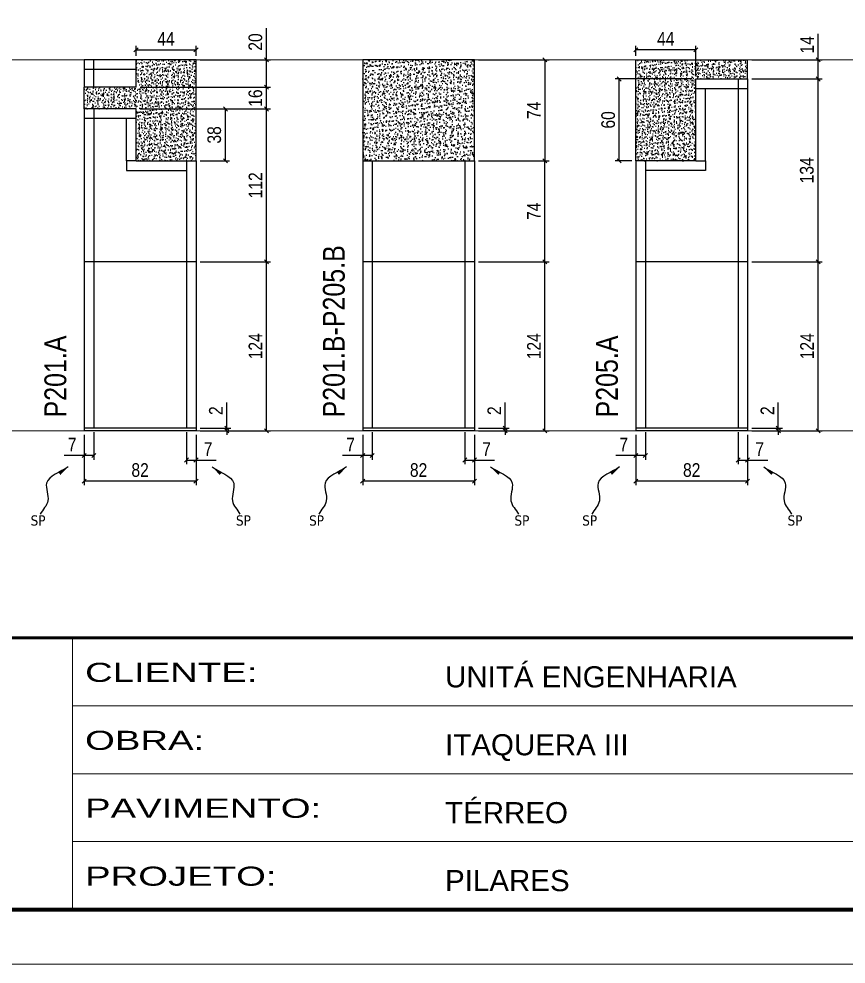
# Model space of a CAD drawing. Extents: x 2282 to 12463, y 760 to 16806.
# Drawn here: x 8040 to 8646, y 13394 to 14087 of the extents above; entities that cross this region are included whole.
import ezdxf

# ---------------------------------------------------------------- set-up
doc = ezdxf.new("R2010")
doc.units = 0
for name, pattern in [('CONTINUO', [0]), ('DASHED', [0.75, 0.5, -0.25]), ('HIDDEN', [0.375, 0.25, -0.125])]:
    doc.linetypes.add(name, pattern=pattern)
for name, color, linetype, lineweight in [('CARIMBO', 255, 'Continuous', 9), ('Folhas', 255, 'Continuous', 9), ('SARRAFO DE PRESSAO', 251, 'DASHED', 9)]:
    doc.layers.add(name, color=color, linetype=linetype, lineweight=lineweight)
for name, color, linetype in [('COTA', 241, 'Continuous'), ('NOMENCLATURA', 7, 'Continuous'), ('Painéis', 200, 'Continuous'), ('SARR_2.2x7', 40, 'Continuous'), ('texto', 7, 'Continuous')]:
    doc.layers.add(name, color=color, linetype=linetype)
doc.styles.add('ARIAL', font='arial.ttf')
doc.styles.add('ARIAL_NARROW', font='ARIALN.TTF', dxfattribs={"height": 0.2})
doc.styles.add('COTA TECNICA', font='techl___.ttf', dxfattribs={"height": 10})
doc.styles.add('COTA TECNICA-50', font='techl___.ttf', dxfattribs={"height": 10})
doc.styles.get("Standard").update_dxf_attribs({"font": 'arial.ttf'})
doc.styles.add('Tecnologia', font='')
doc.styles.get('Tecnologia').set_extended_font_data('Forgotten Futurist')
doc.dimstyles.new('COTA PAINEL-50', dxfattribs={"dimtxt": 10, "dimasz": 3, "dimexe": 3, "dimexo": 3, "dimgap": 3, "dimtad": 1, "dimdec": 1, "dimzin": 12, "dimdsep": 46, "dimtxsty": 'COTA TECNICA-50', "dimblk1": 'OBLIQUE', "dimblk2": 'OBLIQUE', "dimsah": 1, "dimcen": 0.9, "dimclrd": 4, "dimclre": 4, "dimclrt": 240, "dimadec": 1, "dimazin": 3, "dimtfac": 1, "dimtdec": 1, "dimtmove": 0, "dimatfit": 3, "dimfxl": 1, "dimtolj": 1, "dimtzin": 12, "dimarcsym": 0})
doc.dimstyles.new('PAINEL', dxfattribs={"dimtxt": 10, "dimasz": 3, "dimexe": 3, "dimexo": 3, "dimgap": 3, "dimtad": 1, "dimdec": 1, "dimzin": 12, "dimdsep": 46, "dimtxsty": 'COTA TECNICA', "dimblk1": 'OBLIQUE', "dimblk2": 'OBLIQUE', "dimsah": 1, "dimcen": 0.9, "dimclrd": 4, "dimclre": 4, "dimclrt": 240, "dimadec": 1, "dimazin": 3, "dimtfac": 1, "dimtdec": 1, "dimtmove": 0, "dimatfit": 3, "dimfxl": 1, "dimtolj": 1, "dimtzin": 12, "dimarcsym": 0})
doc.dimstyles.get("Standard").update_dxf_attribs({"dimtxt": 0.18, "dimasz": 0.18, "dimexe": 0.18, "dimexo": 0.0625, "dimgap": 0.09, "dimtad": 0, "dimtih": 1, "dimtoh": 1, "dimdec": 4, "dimzin": 0, "dimdsep": 46, "dimtxsty": 'Standard', "dimcen": 0.09, "dimadec": 0, "dimazin": 0, "dimtfac": 1, "dimtdec": 4, "dimtofl": 0, "dimtmove": 0, "dimatfit": 3, "dimfxl": 1, "dimtolj": 1, "dimtzin": 0, "dimarcsym": 0})

# ---------------------------------------------------------------- blocks, each defined once
blk = doc.blocks.new('9999999999')
at = {"color": 30, "linetype": 'CONTINUO'}
for p, q in [((98564.56, 34230.21), (98564.56, 34429.45)), ((98564.56, 34379.64), (99583.98, 34379.64)), ((98564.56, 34329.83), (99487.98, 34329.83)), ((98564.56, 34280.02), (99487.98, 34280.02))]:
    blk.add_line(p, q, dxfattribs=at)
at = {"color": 30, "linetype": 'CONTINUO', "const_width": 2}
blk.add_lwpolyline([(99583.98, 34230.21), (99583.98, 34414.45, 0.414214), (99568.98, 34429.45), (98228.98, 34429.45, 0.414214), (98213.98, 34414.45), (98213.98, 34245.21, 0.414214), (98228.98, 34230.21), (99583.98, 34230.21)], format="xyb", dxfattribs=at)
at = {"layer": 'Folhas'}
blk.add_lwpolyline([(98138.98, 34190.21), (99623.98, 34190.21), (99623.98, 35240.21), (98138.98, 35240.21)], close=True, dxfattribs=at)
at = {"layer": 'Folhas', "color": 30, "const_width": 3}
blk.add_lwpolyline([(98213.98, 34230.21), (99583.98, 34230.21), (99583.98, 35200.21), (98213.98, 35200.21)], close=True, dxfattribs=at)
at = {"color": 7, "linetype": 'Continuous', "ltscale": 5, "style": 'ARIAL'}
for s, height, p in [('UNITÁ ENGENHARIA', 15.4829, (98837.68, 34393.13)), ('ITAQUERA III', 15.4829, (98837.68, 34343.32)), ('TÉRREO', 15.483, (98837.68, 34293.51)), ('PILARES', 15.483, (98837.68, 34243.7))]:
    blk.add_text(s, height=height, dxfattribs=at).set_placement(p)
at = {"layer": 'Folhas', "color": 7, "style": 'Tecnologia', "width": 1.5}
for s, p in [('CLIENTE:', (98573.65, 34397.17)), ('OBRA:', (98573.65, 34347.31)), ('PAVIMENTO:', (98573.65, 34297.5)), ('PROJETO:', (98573.65, 34247.69))]:
    blk.add_text(s, height=14, dxfattribs=at).set_placement(p)
blk = doc.blocks.new('_Oblique')
at = {"color": 0, "linetype": 'ByBlock', "lineweight": -2}
blk.add_line((-0.5, -0.5), (0.5, 0.5), dxfattribs=at)
blk = doc.blocks.new('*D281')
at = {"layer": 'COTA', "color": 4, "lineweight": -2, "transparency": 16777216}
for p, q in [((8191.97, 13787.07), (8191.97, 13805.87)), ((8172.44, 13787.07), (8194.97, 13787.07)), ((8191.97, 13785.07), (8191.97, 13787.07)), ((8172.44, 13785.07), (8194.97, 13785.07)), ((8191.97, 13785.07), (8191.97, 13782.07))]:
    blk.add_line(p, q, dxfattribs=at)
at = {"layer": 'Defpoints', "color": 0, "transparency": 16777216}
for p in [(8169.44, 13787.07), (8169.44, 13785.07), (8191.97, 13785.07)]:
    blk.add_point(p, dxfattribs=at)
at = {"layer": 'COTA', "color": 4, "lineweight": -2, "transparency": 16777216, "xscale": 3, "yscale": 3, "zscale": 3}
for p, rotation in [((8191.97, 13787.07), 270), ((8191.97, 13785.07), 90)]:
    blk.add_blockref('_Oblique', p, dxfattribs=dict(at, rotation=rotation))
at = {"layer": 'COTA', "color": 240, "transparency": 16777216, "insert": (8183.97, 13799.82), "char_height": 10, "attachment_point": 5, "rotation": 90, "style": 'COTA TECNICA-50'}
blk.add_mtext('\\A1;2', dxfattribs=at)
blk = doc.blocks.new('*D282')
at = {"layer": 'COTA', "color": 4, "lineweight": -2, "transparency": 16777216}
for p, q in [((8087.44, 13782.07), (8087.44, 13763.9)), ((8094.44, 13784.07), (8094.44, 13763.9)), ((8087.44, 13766.9), (8072.71, 13766.9)), ((8094.44, 13766.9), (8087.44, 13766.9))]:
    blk.add_line(p, q, dxfattribs=at)
at = {"layer": 'Defpoints', "color": 0, "transparency": 16777216}
for p in [(8094.44, 13787.07), (8087.44, 13785.07), (8087.44, 13766.9)]:
    blk.add_point(p, dxfattribs=at)
at = {"layer": 'COTA', "color": 4, "lineweight": -2, "transparency": 16777216, "xscale": 3, "yscale": 3, "zscale": 3, "rotation": 180}
blk.add_blockref('_Oblique', (8087.44, 13766.9), dxfattribs=at)
at = {"layer": 'COTA', "color": 4, "lineweight": -2, "transparency": 16777216, "xscale": 3, "yscale": 3, "zscale": 3}
blk.add_blockref('_Oblique', (8094.44, 13766.9), dxfattribs=at)
at = {"layer": 'COTA', "color": 240, "transparency": 16777216, "insert": (8078.58, 13774.97), "char_height": 10, "attachment_point": 5, "style": 'COTA TECNICA-50'}
blk.add_mtext('\\A1;7', dxfattribs=at)
blk = doc.blocks.new('*D283')
at = {"layer": 'COTA', "color": 4, "lineweight": -2, "transparency": 16777216}
for p, q in [((8162.44, 13784.07), (8162.44, 13760.63)), ((8169.44, 13782.07), (8169.44, 13760.63)), ((8162.44, 13763.63), (8169.44, 13763.63)), ((8169.44, 13763.63), (8184.18, 13763.63))]:
    blk.add_line(p, q, dxfattribs=at)
at = {"layer": 'Defpoints', "color": 0, "transparency": 16777216}
for p in [(8162.44, 13787.07), (8169.44, 13785.07), (8169.44, 13763.63)]:
    blk.add_point(p, dxfattribs=at)
at = {"layer": 'COTA', "color": 4, "lineweight": -2, "transparency": 16777216, "xscale": 3, "yscale": 3, "zscale": 3, "rotation": 180}
blk.add_blockref('_Oblique', (8162.44, 13763.63), dxfattribs=at)
at = {"layer": 'COTA', "color": 4, "lineweight": -2, "transparency": 16777216, "xscale": 3, "yscale": 3, "zscale": 3}
blk.add_blockref('_Oblique', (8169.44, 13763.63), dxfattribs=at)
at = {"layer": 'COTA', "color": 240, "transparency": 16777216, "insert": (8178.31, 13771.7), "char_height": 10, "attachment_point": 5, "style": 'COTA TECNICA-50'}
blk.add_mtext('\\A1;7', dxfattribs=at)
blk = doc.blocks.new('*D284')
at = {"layer": 'COTA', "color": 4, "linetype": 'ByBlock', "lineweight": -2, "transparency": 16777216}
for p, q in [((8172.44, 13909.07), (8224.11, 13909.07)), ((8221.11, 13785.07), (8221.11, 13909.07)), ((8172.44, 13785.07), (8224.11, 13785.07))]:
    blk.add_line(p, q, dxfattribs=at)
at = {"layer": 'Defpoints', "color": 0, "linetype": 'ByBlock', "transparency": 16777216}
for p in [(8169.44, 13909.07), (8221.11, 13909.07), (8169.44, 13785.07)]:
    blk.add_point(p, dxfattribs=at)
at = {"layer": 'COTA', "color": 4, "linetype": 'ByBlock', "lineweight": -2, "transparency": 16777216, "xscale": 3, "yscale": 3, "zscale": 3}
for p, rotation in [((8221.11, 13909.07), 90), ((8221.11, 13785.07), 270)]:
    blk.add_blockref('_Oblique', p, dxfattribs=dict(at, rotation=rotation))
at = {"layer": 'COTA', "color": 240, "linetype": 'ByBlock', "transparency": 16777216, "insert": (8213.03, 13847.07), "char_height": 10, "attachment_point": 5, "rotation": 90, "style": 'COTA TECNICA'}
blk.add_mtext('\\A1;124', dxfattribs=at)
blk = doc.blocks.new('*D292')
at = {"layer": 'COTA', "color": 4, "linetype": 'ByBlock', "lineweight": -2, "transparency": 16777216}
for p, q in [((8087.44, 13782.07), (8087.44, 13745.15)), ((8169.44, 13782.07), (8169.44, 13745.15)), ((8169.44, 13748.15), (8087.44, 13748.15))]:
    blk.add_line(p, q, dxfattribs=at)
at = {"layer": 'Defpoints', "color": 0, "linetype": 'ByBlock', "transparency": 16777216}
for p in [(8087.44, 13785.07), (8169.44, 13785.07), (8087.44, 13748.15)]:
    blk.add_point(p, dxfattribs=at)
at = {"layer": 'COTA', "color": 4, "linetype": 'ByBlock', "lineweight": -2, "transparency": 16777216, "xscale": 3, "yscale": 3, "zscale": 3, "rotation": 180}
blk.add_blockref('_Oblique', (8087.44, 13748.15), dxfattribs=at)
at = {"layer": 'COTA', "color": 4, "linetype": 'ByBlock', "lineweight": -2, "transparency": 16777216, "xscale": 3, "yscale": 3, "zscale": 3}
blk.add_blockref('_Oblique', (8169.44, 13748.15), dxfattribs=at)
at = {"layer": 'COTA', "color": 240, "linetype": 'ByBlock', "transparency": 16777216, "insert": (8128.44, 13756.24), "char_height": 10, "attachment_point": 5, "style": 'COTA TECNICA'}
blk.add_mtext('\\A1;82', dxfattribs=at)
blk = doc.blocks.new('*D293')
at = {"layer": 'COTA', "color": 4, "linetype": 'ByBlock', "lineweight": -2, "transparency": 16777216}
for p, q in [((8128.44, 14021.07), (8224.11, 14021.07)), ((8221.11, 13909.07), (8221.11, 14021.07)), ((8172.44, 13909.07), (8224.11, 13909.07))]:
    blk.add_line(p, q, dxfattribs=at)
at = {"layer": 'Defpoints', "color": 0, "linetype": 'ByBlock', "transparency": 16777216}
for p in [(8125.44, 14021.07), (8221.11, 14021.07), (8169.44, 13909.07)]:
    blk.add_point(p, dxfattribs=at)
at = {"layer": 'COTA', "color": 4, "linetype": 'ByBlock', "lineweight": -2, "transparency": 16777216, "xscale": 3, "yscale": 3, "zscale": 3}
for p, rotation in [((8221.11, 14021.07), 90), ((8221.11, 13909.07), 270)]:
    blk.add_blockref('_Oblique', p, dxfattribs=dict(at, rotation=rotation))
at = {"layer": 'COTA', "color": 240, "linetype": 'ByBlock', "transparency": 16777216, "insert": (8213.05, 13965.07), "char_height": 10, "attachment_point": 5, "rotation": 90, "style": 'COTA TECNICA'}
blk.add_mtext('\\A1;112', dxfattribs=at)
blk = doc.blocks.new('*D295')
at = {"layer": 'COTA', "color": 4, "lineweight": -2, "transparency": 16777216}
for p, q in [((8396.19, 13787.07), (8396.19, 13805.87)), ((8376.66, 13787.07), (8399.19, 13787.07)), ((8396.19, 13785.07), (8396.19, 13787.07)), ((8376.66, 13785.07), (8399.19, 13785.07)), ((8396.19, 13785.07), (8396.19, 13782.07))]:
    blk.add_line(p, q, dxfattribs=at)
at = {"layer": 'Defpoints', "color": 0, "transparency": 16777216}
for p in [(8373.66, 13787.07), (8373.66, 13785.07), (8396.19, 13785.07)]:
    blk.add_point(p, dxfattribs=at)
at = {"layer": 'COTA', "color": 4, "lineweight": -2, "transparency": 16777216, "xscale": 3, "yscale": 3, "zscale": 3}
for p, rotation in [((8396.19, 13787.07), 270), ((8396.19, 13785.07), 90)]:
    blk.add_blockref('_Oblique', p, dxfattribs=dict(at, rotation=rotation))
at = {"layer": 'COTA', "color": 240, "transparency": 16777216, "insert": (8388.19, 13799.82), "char_height": 10, "attachment_point": 5, "rotation": 90, "style": 'COTA TECNICA-50'}
blk.add_mtext('\\A1;2', dxfattribs=at)
blk = doc.blocks.new('*D296')
at = {"layer": 'COTA', "color": 4, "lineweight": -2, "transparency": 16777216}
for p, q in [((8291.66, 13782.07), (8291.66, 13763.9)), ((8298.66, 13784.07), (8298.66, 13763.9)), ((8291.66, 13766.9), (8276.93, 13766.9)), ((8298.66, 13766.9), (8291.66, 13766.9))]:
    blk.add_line(p, q, dxfattribs=at)
at = {"layer": 'Defpoints', "color": 0, "transparency": 16777216}
for p in [(8298.66, 13787.07), (8291.66, 13785.07), (8291.66, 13766.9)]:
    blk.add_point(p, dxfattribs=at)
at = {"layer": 'COTA', "color": 4, "lineweight": -2, "transparency": 16777216, "xscale": 3, "yscale": 3, "zscale": 3, "rotation": 180}
blk.add_blockref('_Oblique', (8291.66, 13766.9), dxfattribs=at)
at = {"layer": 'COTA', "color": 4, "lineweight": -2, "transparency": 16777216, "xscale": 3, "yscale": 3, "zscale": 3}
blk.add_blockref('_Oblique', (8298.66, 13766.9), dxfattribs=at)
at = {"layer": 'COTA', "color": 240, "transparency": 16777216, "insert": (8282.8, 13774.97), "char_height": 10, "attachment_point": 5, "style": 'COTA TECNICA-50'}
blk.add_mtext('\\A1;7', dxfattribs=at)
blk = doc.blocks.new('*D297')
at = {"layer": 'COTA', "color": 4, "lineweight": -2, "transparency": 16777216}
for p, q in [((8366.66, 13784.07), (8366.66, 13760.63)), ((8373.66, 13782.07), (8373.66, 13760.63)), ((8366.66, 13763.63), (8373.66, 13763.63)), ((8373.66, 13763.63), (8388.4, 13763.63))]:
    blk.add_line(p, q, dxfattribs=at)
at = {"layer": 'Defpoints', "color": 0, "transparency": 16777216}
for p in [(8366.66, 13787.07), (8373.66, 13785.07), (8373.66, 13763.63)]:
    blk.add_point(p, dxfattribs=at)
at = {"layer": 'COTA', "color": 4, "lineweight": -2, "transparency": 16777216, "xscale": 3, "yscale": 3, "zscale": 3, "rotation": 180}
blk.add_blockref('_Oblique', (8366.66, 13763.63), dxfattribs=at)
at = {"layer": 'COTA', "color": 4, "lineweight": -2, "transparency": 16777216, "xscale": 3, "yscale": 3, "zscale": 3}
blk.add_blockref('_Oblique', (8373.66, 13763.63), dxfattribs=at)
at = {"layer": 'COTA', "color": 240, "transparency": 16777216, "insert": (8382.53, 13771.7), "char_height": 10, "attachment_point": 5, "style": 'COTA TECNICA-50'}
blk.add_mtext('\\A1;7', dxfattribs=at)
blk = doc.blocks.new('*D298')
at = {"layer": 'COTA', "color": 4, "linetype": 'ByBlock', "lineweight": -2, "transparency": 16777216}
for p, q in [((8376.66, 13909.07), (8428.33, 13909.07)), ((8425.33, 13785.07), (8425.33, 13909.07)), ((8376.66, 13785.07), (8428.33, 13785.07))]:
    blk.add_line(p, q, dxfattribs=at)
at = {"layer": 'Defpoints', "color": 0, "linetype": 'ByBlock', "transparency": 16777216}
for p in [(8373.66, 13909.07), (8425.33, 13909.07), (8373.66, 13785.07)]:
    blk.add_point(p, dxfattribs=at)
at = {"layer": 'COTA', "color": 4, "linetype": 'ByBlock', "lineweight": -2, "transparency": 16777216, "xscale": 3, "yscale": 3, "zscale": 3}
for p, rotation in [((8425.33, 13909.07), 90), ((8425.33, 13785.07), 270)]:
    blk.add_blockref('_Oblique', p, dxfattribs=dict(at, rotation=rotation))
at = {"layer": 'COTA', "color": 240, "linetype": 'ByBlock', "transparency": 16777216, "insert": (8417.25, 13847.07), "char_height": 10, "attachment_point": 5, "rotation": 90, "style": 'COTA TECNICA'}
blk.add_mtext('\\A1;124', dxfattribs=at)
blk = doc.blocks.new('*D299')
at = {"layer": 'COTA', "color": 4, "linetype": 'ByBlock', "lineweight": -2, "transparency": 16777216}
for p, q in [((8376.66, 14057.07), (8428.33, 14057.07)), ((8425.33, 14057.07), (8425.33, 13983.07)), ((8376.66, 13983.07), (8428.33, 13983.07))]:
    blk.add_line(p, q, dxfattribs=at)
at = {"layer": 'Defpoints', "color": 0, "linetype": 'ByBlock', "transparency": 16777216}
for p in [(8373.66, 14057.07), (8373.66, 13983.07), (8425.33, 13983.07)]:
    blk.add_point(p, dxfattribs=at)
at = {"layer": 'COTA', "color": 4, "linetype": 'ByBlock', "lineweight": -2, "transparency": 16777216, "xscale": 3, "yscale": 3, "zscale": 3}
for p, rotation in [((8425.33, 14057.07), 90), ((8425.33, 13983.07), 270)]:
    blk.add_blockref('_Oblique', p, dxfattribs=dict(at, rotation=rotation))
at = {"layer": 'COTA', "color": 240, "linetype": 'ByBlock', "transparency": 16777216, "insert": (8417.25, 14020.07), "char_height": 10, "attachment_point": 5, "rotation": 90, "style": 'COTA TECNICA'}
blk.add_mtext('\\A1;74', dxfattribs=at)
blk = doc.blocks.new('*D300')
at = {"layer": 'COTA', "color": 4, "linetype": 'ByBlock', "lineweight": -2, "transparency": 16777216}
for p, q in [((8291.66, 13782.07), (8291.66, 13745.15)), ((8373.66, 13782.07), (8373.66, 13745.15)), ((8373.66, 13748.15), (8291.66, 13748.15))]:
    blk.add_line(p, q, dxfattribs=at)
at = {"layer": 'Defpoints', "color": 0, "linetype": 'ByBlock', "transparency": 16777216}
for p in [(8291.66, 13785.07), (8373.66, 13785.07), (8291.66, 13748.15)]:
    blk.add_point(p, dxfattribs=at)
at = {"layer": 'COTA', "color": 4, "linetype": 'ByBlock', "lineweight": -2, "transparency": 16777216, "xscale": 3, "yscale": 3, "zscale": 3, "rotation": 180}
blk.add_blockref('_Oblique', (8291.66, 13748.15), dxfattribs=at)
at = {"layer": 'COTA', "color": 4, "linetype": 'ByBlock', "lineweight": -2, "transparency": 16777216, "xscale": 3, "yscale": 3, "zscale": 3}
blk.add_blockref('_Oblique', (8373.66, 13748.15), dxfattribs=at)
at = {"layer": 'COTA', "color": 240, "linetype": 'ByBlock', "transparency": 16777216, "insert": (8332.66, 13756.24), "char_height": 10, "attachment_point": 5, "style": 'COTA TECNICA'}
blk.add_mtext('\\A1;82', dxfattribs=at)
blk = doc.blocks.new('*D301')
at = {"layer": 'COTA', "color": 4, "linetype": 'ByBlock', "lineweight": -2, "transparency": 16777216}
for p, q in [((8376.66, 13983.07), (8428.33, 13983.07)), ((8425.33, 13909.07), (8425.33, 13983.07)), ((8376.66, 13909.07), (8428.33, 13909.07))]:
    blk.add_line(p, q, dxfattribs=at)
at = {"layer": 'Defpoints', "color": 0, "linetype": 'ByBlock', "transparency": 16777216}
for p in [(8373.66, 13983.07), (8425.33, 13983.07), (8373.66, 13909.07)]:
    blk.add_point(p, dxfattribs=at)
at = {"layer": 'COTA', "color": 4, "linetype": 'ByBlock', "lineweight": -2, "transparency": 16777216, "xscale": 3, "yscale": 3, "zscale": 3}
for p, rotation in [((8425.33, 13983.07), 90), ((8425.33, 13909.07), 270)]:
    blk.add_blockref('_Oblique', p, dxfattribs=dict(at, rotation=rotation))
at = {"layer": 'COTA', "color": 240, "linetype": 'ByBlock', "transparency": 16777216, "insert": (8417.25, 13946.07), "char_height": 10, "attachment_point": 5, "rotation": 90, "style": 'COTA TECNICA'}
blk.add_mtext('\\A1;74', dxfattribs=at)
blk = doc.blocks.new('*D302')
at = {"layer": 'COTA', "color": 4, "lineweight": -2, "transparency": 16777216}
for p, q in [((8128.44, 14037.07), (8224.11, 14037.07)), ((8221.11, 14021.07), (8221.11, 14037.07)), ((8128.44, 14021.07), (8224.11, 14021.07))]:
    blk.add_line(p, q, dxfattribs=at)
at = {"layer": 'Defpoints', "color": 0, "transparency": 16777216}
for p in [(8125.44, 14037.07), (8221.11, 14037.07), (8125.44, 14021.07)]:
    blk.add_point(p, dxfattribs=at)
at = {"layer": 'COTA', "color": 4, "lineweight": -2, "transparency": 16777216, "xscale": 3, "yscale": 3, "zscale": 3}
for p, rotation in [((8221.11, 14037.07), 90), ((8221.11, 14021.07), 270)]:
    blk.add_blockref('_Oblique', p, dxfattribs=dict(at, rotation=rotation))
at = {"layer": 'COTA', "color": 240, "transparency": 16777216, "insert": (8213.01, 14029.07), "char_height": 10, "attachment_point": 5, "rotation": 90, "style": 'COTA TECNICA'}
blk.add_mtext('\\A1;16', dxfattribs=at)
blk = doc.blocks.new('*D303')
at = {"layer": 'COTA', "color": 4, "lineweight": -2, "transparency": 16777216}
for p, q in [((8221.11, 14057.07), (8221.11, 14080.28)), ((8172.44, 14057.07), (8224.11, 14057.07)), ((8221.11, 14037.07), (8221.11, 14057.07)), ((8128.44, 14037.07), (8224.11, 14037.07))]:
    blk.add_line(p, q, dxfattribs=at)
at = {"layer": 'Defpoints', "color": 0, "transparency": 16777216}
for p in [(8169.44, 14057.07), (8221.11, 14057.07), (8125.44, 14037.07)]:
    blk.add_point(p, dxfattribs=at)
at = {"layer": 'COTA', "color": 4, "lineweight": -2, "transparency": 16777216, "xscale": 3, "yscale": 3, "zscale": 3}
for p, rotation in [((8221.11, 14057.07), 90), ((8221.11, 14037.07), 270)]:
    blk.add_blockref('_Oblique', p, dxfattribs=dict(at, rotation=rotation))
at = {"layer": 'COTA', "color": 240, "transparency": 16777216, "insert": (8213.01, 14070.18), "char_height": 10, "attachment_point": 5, "rotation": 90, "style": 'COTA TECNICA'}
blk.add_mtext('\\A1;20', dxfattribs=at)
blk = doc.blocks.new('*D304')
at = {"layer": 'COTA', "color": 4, "lineweight": -2, "transparency": 16777216}
for p, q in [((8125.44, 14060.07), (8125.44, 14067.48)), ((8125.44, 14064.48), (8169.44, 14064.48)), ((8169.44, 14060.07), (8169.44, 14067.48))]:
    blk.add_line(p, q, dxfattribs=at)
at = {"layer": 'Defpoints', "color": 0, "transparency": 16777216}
for p in [(8169.44, 14064.48), (8125.44, 14057.07), (8169.44, 14057.07)]:
    blk.add_point(p, dxfattribs=at)
at = {"layer": 'COTA', "color": 4, "lineweight": -2, "transparency": 16777216, "xscale": 3, "yscale": 3, "zscale": 3, "rotation": 180}
blk.add_blockref('_Oblique', (8125.44, 14064.48), dxfattribs=at)
at = {"layer": 'COTA', "color": 4, "lineweight": -2, "transparency": 16777216, "xscale": 3, "yscale": 3, "zscale": 3}
blk.add_blockref('_Oblique', (8169.44, 14064.48), dxfattribs=at)
at = {"layer": 'COTA', "color": 240, "transparency": 16777216, "insert": (8147.44, 14072.55), "char_height": 10, "attachment_point": 5, "style": 'COTA TECNICA'}
blk.add_mtext('\\A1;44', dxfattribs=at)
blk = doc.blocks.new('*D305')
at = {"layer": 'COTA', "color": 4, "lineweight": -2, "transparency": 16777216}
for p, q in [((8128.44, 14021.07), (8194.09, 14021.07)), ((8191.09, 13983.07), (8191.09, 14021.07)), ((8172.44, 13983.07), (8194.09, 13983.07))]:
    blk.add_line(p, q, dxfattribs=at)
at = {"layer": 'Defpoints', "color": 0, "transparency": 16777216}
for p in [(8125.44, 14021.07), (8191.09, 14021.07), (8169.44, 13983.07)]:
    blk.add_point(p, dxfattribs=at)
at = {"layer": 'COTA', "color": 4, "lineweight": -2, "transparency": 16777216, "xscale": 3, "yscale": 3, "zscale": 3}
for p, rotation in [((8191.09, 14021.07), 90), ((8191.09, 13983.07), 270)]:
    blk.add_blockref('_Oblique', p, dxfattribs=dict(at, rotation=rotation))
at = {"layer": 'COTA', "color": 240, "transparency": 16777216, "insert": (8182.84, 14002.07), "char_height": 10, "attachment_point": 5, "rotation": 90, "style": 'COTA TECNICA'}
blk.add_mtext('\\A1;38', dxfattribs=at)
blk = doc.blocks.new('*D306')
at = {"layer": 'COTA', "color": 4, "lineweight": -2, "transparency": 16777216}
for p, q in [((8596.48, 13787.07), (8596.48, 13805.87)), ((8576.95, 13787.07), (8599.48, 13787.07)), ((8596.48, 13785.07), (8596.48, 13787.07)), ((8576.95, 13785.07), (8599.48, 13785.07)), ((8596.48, 13785.07), (8596.48, 13782.07))]:
    blk.add_line(p, q, dxfattribs=at)
at = {"layer": 'Defpoints', "color": 0, "transparency": 16777216}
for p in [(8573.95, 13787.07), (8573.95, 13785.07), (8596.48, 13785.07)]:
    blk.add_point(p, dxfattribs=at)
at = {"layer": 'COTA', "color": 4, "lineweight": -2, "transparency": 16777216, "xscale": 3, "yscale": 3, "zscale": 3}
for p, rotation in [((8596.48, 13787.07), 270), ((8596.48, 13785.07), 90)]:
    blk.add_blockref('_Oblique', p, dxfattribs=dict(at, rotation=rotation))
at = {"layer": 'COTA', "color": 240, "transparency": 16777216, "insert": (8588.48, 13799.82), "char_height": 10, "attachment_point": 5, "rotation": 90, "style": 'COTA TECNICA-50'}
blk.add_mtext('\\A1;2', dxfattribs=at)
blk = doc.blocks.new('*D307')
at = {"layer": 'COTA', "color": 4, "lineweight": -2, "transparency": 16777216}
for p, q in [((8491.95, 13782.07), (8491.95, 13763.9)), ((8498.95, 13784.07), (8498.95, 13763.9)), ((8491.95, 13766.9), (8477.22, 13766.9)), ((8498.95, 13766.9), (8491.95, 13766.9))]:
    blk.add_line(p, q, dxfattribs=at)
at = {"layer": 'Defpoints', "color": 0, "transparency": 16777216}
for p in [(8498.95, 13787.07), (8491.95, 13785.07), (8491.95, 13766.9)]:
    blk.add_point(p, dxfattribs=at)
at = {"layer": 'COTA', "color": 4, "lineweight": -2, "transparency": 16777216, "xscale": 3, "yscale": 3, "zscale": 3, "rotation": 180}
blk.add_blockref('_Oblique', (8491.95, 13766.9), dxfattribs=at)
at = {"layer": 'COTA', "color": 4, "lineweight": -2, "transparency": 16777216, "xscale": 3, "yscale": 3, "zscale": 3}
blk.add_blockref('_Oblique', (8498.95, 13766.9), dxfattribs=at)
at = {"layer": 'COTA', "color": 240, "transparency": 16777216, "insert": (8483.09, 13774.97), "char_height": 10, "attachment_point": 5, "style": 'COTA TECNICA-50'}
blk.add_mtext('\\A1;7', dxfattribs=at)
blk = doc.blocks.new('*D308')
at = {"layer": 'COTA', "color": 4, "lineweight": -2, "transparency": 16777216}
for p, q in [((8566.95, 13784.07), (8566.95, 13760.63)), ((8573.95, 13782.07), (8573.95, 13760.63)), ((8566.95, 13763.63), (8573.95, 13763.63)), ((8573.95, 13763.63), (8588.68, 13763.63))]:
    blk.add_line(p, q, dxfattribs=at)
at = {"layer": 'Defpoints', "color": 0, "transparency": 16777216}
for p in [(8566.95, 13787.07), (8573.95, 13785.07), (8573.95, 13763.63)]:
    blk.add_point(p, dxfattribs=at)
at = {"layer": 'COTA', "color": 4, "lineweight": -2, "transparency": 16777216, "xscale": 3, "yscale": 3, "zscale": 3, "rotation": 180}
blk.add_blockref('_Oblique', (8566.95, 13763.63), dxfattribs=at)
at = {"layer": 'COTA', "color": 4, "lineweight": -2, "transparency": 16777216, "xscale": 3, "yscale": 3, "zscale": 3}
blk.add_blockref('_Oblique', (8573.95, 13763.63), dxfattribs=at)
at = {"layer": 'COTA', "color": 240, "transparency": 16777216, "insert": (8582.82, 13771.7), "char_height": 10, "attachment_point": 5, "style": 'COTA TECNICA-50'}
blk.add_mtext('\\A1;7', dxfattribs=at)
blk = doc.blocks.new('*D309')
at = {"layer": 'COTA', "color": 4, "linetype": 'ByBlock', "lineweight": -2, "transparency": 16777216}
for p, q in [((8576.95, 13909.07), (8628.62, 13909.07)), ((8625.62, 13785.07), (8625.62, 13909.07)), ((8576.95, 13785.07), (8628.62, 13785.07))]:
    blk.add_line(p, q, dxfattribs=at)
at = {"layer": 'Defpoints', "color": 0, "linetype": 'ByBlock', "transparency": 16777216}
for p in [(8573.95, 13909.07), (8625.62, 13909.07), (8573.95, 13785.07)]:
    blk.add_point(p, dxfattribs=at)
at = {"layer": 'COTA', "color": 4, "linetype": 'ByBlock', "lineweight": -2, "transparency": 16777216, "xscale": 3, "yscale": 3, "zscale": 3}
for p, rotation in [((8625.62, 13909.07), 90), ((8625.62, 13785.07), 270)]:
    blk.add_blockref('_Oblique', p, dxfattribs=dict(at, rotation=rotation))
at = {"layer": 'COTA', "color": 240, "linetype": 'ByBlock', "transparency": 16777216, "insert": (8617.54, 13847.07), "char_height": 10, "attachment_point": 5, "rotation": 90, "style": 'COTA TECNICA'}
blk.add_mtext('\\A1;124', dxfattribs=at)
blk = doc.blocks.new('*D310')
at = {"layer": 'COTA', "color": 4, "linetype": 'ByBlock', "lineweight": -2, "transparency": 16777216}
for p, q in [((8491.95, 13782.07), (8491.95, 13745.15)), ((8573.95, 13782.07), (8573.95, 13745.15)), ((8573.95, 13748.15), (8491.95, 13748.15))]:
    blk.add_line(p, q, dxfattribs=at)
at = {"layer": 'Defpoints', "color": 0, "linetype": 'ByBlock', "transparency": 16777216}
for p in [(8491.95, 13785.07), (8573.95, 13785.07), (8491.95, 13748.15)]:
    blk.add_point(p, dxfattribs=at)
at = {"layer": 'COTA', "color": 4, "linetype": 'ByBlock', "lineweight": -2, "transparency": 16777216, "xscale": 3, "yscale": 3, "zscale": 3, "rotation": 180}
blk.add_blockref('_Oblique', (8491.95, 13748.15), dxfattribs=at)
at = {"layer": 'COTA', "color": 4, "linetype": 'ByBlock', "lineweight": -2, "transparency": 16777216, "xscale": 3, "yscale": 3, "zscale": 3}
blk.add_blockref('_Oblique', (8573.95, 13748.15), dxfattribs=at)
at = {"layer": 'COTA', "color": 240, "linetype": 'ByBlock', "transparency": 16777216, "insert": (8532.95, 13756.24), "char_height": 10, "attachment_point": 5, "style": 'COTA TECNICA'}
blk.add_mtext('\\A1;82', dxfattribs=at)
blk = doc.blocks.new('*D311')
at = {"layer": 'COTA', "color": 4, "lineweight": -2, "transparency": 16777216}
for p, q in [((8576.95, 14043.07), (8628.62, 14043.07)), ((8625.62, 13909.07), (8625.62, 14043.07)), ((8576.95, 13909.07), (8628.62, 13909.07))]:
    blk.add_line(p, q, dxfattribs=at)
at = {"layer": 'Defpoints', "color": 0, "transparency": 16777216}
for p in [(8573.95, 14043.07), (8625.62, 14043.07), (8573.95, 13909.07)]:
    blk.add_point(p, dxfattribs=at)
at = {"layer": 'COTA', "color": 4, "lineweight": -2, "transparency": 16777216, "xscale": 3, "yscale": 3, "zscale": 3}
for p, rotation in [((8625.62, 14043.07), 90), ((8625.62, 13909.07), 270)]:
    blk.add_blockref('_Oblique', p, dxfattribs=dict(at, rotation=rotation))
at = {"layer": 'COTA', "color": 240, "transparency": 16777216, "insert": (8617.4, 13976.07), "char_height": 10, "attachment_point": 5, "rotation": 90, "style": 'COTA TECNICA'}
blk.add_mtext('\\A1;134', dxfattribs=at)
blk = doc.blocks.new('*D312')
at = {"layer": 'COTA', "color": 4, "lineweight": -2, "transparency": 16777216}
for p, q in [((8625.62, 14057.07), (8625.62, 14076.19)), ((8576.95, 14057.07), (8628.62, 14057.07)), ((8625.62, 14043.07), (8625.62, 14057.07)), ((8576.95, 14043.07), (8628.62, 14043.07))]:
    blk.add_line(p, q, dxfattribs=at)
at = {"layer": 'Defpoints', "color": 0, "transparency": 16777216}
for p in [(8573.95, 14057.07), (8625.62, 14057.07), (8573.95, 14043.07)]:
    blk.add_point(p, dxfattribs=at)
at = {"layer": 'COTA', "color": 4, "lineweight": -2, "transparency": 16777216, "xscale": 3, "yscale": 3, "zscale": 3}
for p, rotation in [((8625.62, 14057.07), 90), ((8625.62, 14043.07), 270)]:
    blk.add_blockref('_Oblique', p, dxfattribs=dict(at, rotation=rotation))
at = {"layer": 'COTA', "color": 240, "transparency": 16777216, "insert": (8617.54, 14068.13), "char_height": 10, "attachment_point": 5, "rotation": 90, "style": 'COTA TECNICA'}
blk.add_mtext('\\A1;14', dxfattribs=at)
blk = doc.blocks.new('*D313')
at = {"layer": 'COTA', "color": 4, "lineweight": -2, "transparency": 16777216}
for p, q in [((8491.95, 14060.07), (8491.95, 14067.48)), ((8535.95, 14064.48), (8491.95, 14064.48)), ((8535.95, 14046.07), (8535.95, 14067.48))]:
    blk.add_line(p, q, dxfattribs=at)
at = {"layer": 'Defpoints', "color": 0, "transparency": 16777216}
for p in [(8491.95, 14064.48), (8491.95, 14057.07), (8535.95, 14043.07)]:
    blk.add_point(p, dxfattribs=at)
at = {"layer": 'COTA', "color": 4, "lineweight": -2, "transparency": 16777216, "xscale": 3, "yscale": 3, "zscale": 3, "rotation": 180}
blk.add_blockref('_Oblique', (8491.95, 14064.48), dxfattribs=at)
at = {"layer": 'COTA', "color": 4, "lineweight": -2, "transparency": 16777216, "xscale": 3, "yscale": 3, "zscale": 3}
blk.add_blockref('_Oblique', (8535.95, 14064.48), dxfattribs=at)
at = {"layer": 'COTA', "color": 240, "transparency": 16777216, "insert": (8513.95, 14072.55), "char_height": 10, "attachment_point": 5, "style": 'COTA TECNICA'}
blk.add_mtext('\\A1;44', dxfattribs=at)
blk = doc.blocks.new('*D341')
at = {"layer": 'COTA', "color": 4, "lineweight": -2, "transparency": 16777216}
for p, q in [((8532.95, 14043.07), (8476.84, 14043.07)), ((8479.84, 13983.07), (8479.84, 14043.07)), ((8488.95, 13983.07), (8476.84, 13983.07))]:
    blk.add_line(p, q, dxfattribs=at)
at = {"layer": 'Defpoints', "color": 0, "transparency": 16777216}
for p in [(8479.84, 14043.07), (8535.95, 14043.07), (8491.95, 13983.07)]:
    blk.add_point(p, dxfattribs=at)
at = {"layer": 'COTA', "color": 4, "lineweight": -2, "transparency": 16777216, "xscale": 3, "yscale": 3, "zscale": 3}
for p, rotation in [((8479.84, 14043.07), 90), ((8479.84, 13983.07), 270)]:
    blk.add_blockref('_Oblique', p, dxfattribs=dict(at, rotation=rotation))
at = {"layer": 'COTA', "color": 240, "transparency": 16777216, "insert": (8471.73, 14013.07), "char_height": 10, "attachment_point": 5, "rotation": 90, "style": 'COTA TECNICA'}
blk.add_mtext('\\A1;60', dxfattribs=at)

msp = doc.modelspace()

# ---------------------------------------------------------------- hatches: boundary and pattern name
at = {"layer": 'COTA'}
h = msp.add_hatch(dxfattribs=at)
h.set_pattern_fill('AR-CONC', color=256, scale=0.03)
h.set_pattern_definition([(50, (-194.853, 3445.7253), (5.46554, -0.4781726), [0.5715, -6.2865]), (355, (-194.853, 3445.7253), (-1.0573026, 5.7317054), [0.4572, -5.0292175]), (100.451445, (-194.3975, 3445.6855), (4.4082374, 5.2535326), [0.4857003, -5.3427073]), (46.1842, (-194.853, 3447.249), (8.1323712, -1.26127), [0.85725, -9.42975]), (96.63556, (-194.175, 3447.144), (7.122124, 7.4227837), [0.7285507, -8.014068]), (351.18415, (-194.853, 3447.249), (7.122124, 7.422784), [0.685799, -7.543792]), (21, (-194.091, 3446.8683), (4.5484317, -3.067956), [0.5715, -6.2865]), (326, (-194.091, 3446.8683), (1.8540609, 5.525639), [0.4572, -5.0292]), (71.451445, (-193.712, 3446.6127), (6.4024926, 2.457683), [0.4857003, -5.3426981]), (37.5, (-194.853, 3445.7253), (0.0926581, 2.53665117), [0, -4.96824, 0, -5.1054, 0, -5.04825]), (7.5, (-194.853, 3445.7253), (2.0045899, 3.00541724), [0, -2.91084, 0, -4.85394, 0, -1.92405]), (327.5, (-196.5522, 3445.7253), (4.06771786, -0.17186232), [0, -1.905, 0, -5.9436, 0, -7.8867]), (317.5, (-197.3142, 3445.7253), (4.4438754, 0.7627947), [0, -2.4765, 0, -3.94716, 0, -5.6007])])
h.paths.add_polyline_path([(8125.44, 14021.07), (8125.44, 13983.07), (8169.44, 13983.07), (8169.44, 14057.07), (8125.44, 14057.07), (8125.44, 14037.07), (8087.44, 14037.07), (8087.44, 14021.07)])
at = {"layer": 'COTA', "linetype": 'ByBlock'}
h = msp.add_hatch(dxfattribs=at)
h.set_pattern_fill('AR-CONC', color=256, scale=0.9)
h.set_pattern_definition([(50, (-122983.5024, -19712.6406), (6.45534164, -0.56476921), [0.675, -7.425]), (355, (-122983.5024, -19712.6406), (-1.248762, 6.7697292), [0.54, -5.94]), (100.4514445, (-122982.9645, -19712.688), (5.20657962, 6.20495992), [0.57366173, -6.310279]), (46.1842, (-122983.5024, -19710.841), (9.60517198, -1.48967353), [1.0125, -11.1375]), (96.6356355, (-122982.702, -19710.965), (8.4119575, 8.7670674), [0.8604931, -9.46542384]), (351.184164, (-122983.502, -19710.841), (8.4119575, 8.7670674), [0.81, -8.91]), (21, (-122982.6024, -19711.2906), (5.37216347, -3.62357002), [0.675, -7.425]), (326, (-122982.6024, -19711.2906), (2.189838, 6.5263504), [0.54, -5.94]), (71.451445, (-122982.155, -19711.5926), (7.5620014, 2.90278038), [0.5736617, -6.310279]), (37.5, (-122983.5024, -19712.6406), (0.109438698, 2.996044684), [0, -5.868, 0, -6.03, 0, -5.9625]), (7.5, (-122983.5024, -19712.6406), (2.36762584, 3.54970541), [0, -3.438, 0, -5.733, 0, -2.2725]), (327.5, (-122985.5094, -19712.6406), (4.804401926, -0.202993846), [0, -2.25, 0, -7.02, 0, -9.315]), (317.5, (-122986.4094, -19712.6406), (5.24867552, 0.90094484), [0, -2.925, 0, -4.662, 0, -6.615])])
h.paths.add_polyline_path([(8373.66, 13983.07), (8373.66, 14057.07), (8291.66, 14057.07), (8291.66, 13983.07)])
at = {"layer": 'COTA'}
h = msp.add_hatch(dxfattribs=at)
h.set_pattern_fill('AR-CONC', color=256, scale=0.03)
h.set_pattern_definition([(50, (-164.2016, 3445.7253), (5.46554, -0.4781726), [0.5715, -6.2865]), (355, (-164.2016, 3445.7253), (-1.0573026, 5.7317054), [0.4572, -5.0292175]), (100.451445, (-163.746, 3445.6855), (4.4082374, 5.2535326), [0.4857003, -5.3427073]), (46.1842, (-164.2016, 3447.249), (8.1323712, -1.26127), [0.85725, -9.42975]), (96.63556, (-163.524, 3447.144), (7.122124, 7.4227837), [0.7285507, -8.014068]), (351.18415, (-164.2016, 3447.249), (7.122124, 7.4227837), [0.685799, -7.543792]), (21, (-163.4396, 3446.8683), (4.5484317, -3.067956), [0.5715, -6.2865]), (326, (-163.4396, 3446.8683), (1.8540609, 5.525639), [0.4572, -5.0292]), (71.451445, (-163.0605, 3446.6127), (6.4024926, 2.457683), [0.4857003, -5.3426981]), (37.5, (-164.2016, 3445.7253), (0.0926581, 2.53665117), [0, -4.96824, 0, -5.1054, 0, -5.04825]), (7.5, (-164.2016, 3445.7253), (2.0045899, 3.00541724), [0, -2.91084, 0, -4.85394, 0, -1.92405]), (327.5, (-165.9008, 3445.7253), (4.06771786, -0.17186232), [0, -1.905, 0, -5.9436, 0, -7.8867]), (317.5, (-166.663, 3445.7253), (4.4438754, 0.7627947), [0, -2.4765, 0, -3.94716, 0, -5.6007])])
h.paths.add_polyline_path([(8535.95, 14043.07), (8573.95, 14043.07), (8573.95, 14057.07), (8491.95, 14057.07), (8491.95, 13983.07), (8535.95, 13983.07)])

# ---------------------------------------------------------------- linework, layer by layer
at = {"layer": 'CARIMBO', "color": 3}
for p, q in [((2282.39, 14057.07), (9611.68, 14057.07)), ((2282.39, 13785.07), (9611.68, 13785.07))]:
    msp.add_line(p, q, dxfattribs=at)
at = {"layer": 'COTA', "linetype": 'ByBlock'}
for p, q in [((8169.44, 14057.07), (8125.44, 14057.07)), ((8169.44, 13983.07), (8169.44, 14057.07)), ((8373.66, 14057.07), (8291.66, 14057.07)), ((8291.66, 14057.07), (8291.66, 13983.07)), ((8373.66, 13983.07), (8373.66, 14057.07)), ((8491.95, 13983.07), (8491.95, 14057.07)), ((8491.95, 14057.07), (8573.95, 14057.07))]:
    msp.add_line(p, q, dxfattribs=at)
at = {"layer": 'COTA'}
for p, q in [((8573.95, 14043.07), (8573.95, 14057.07)), ((8087.44, 14021.07), (8087.44, 14037.07)), ((8125.44, 13983.07), (8118.44, 13983.07)), ((8118.44, 13983.07), (8118.44, 13976.07)), ((8535.95, 13983.07), (8542.95, 13983.07)), ((8542.95, 13983.07), (8542.95, 13976.07))]:
    msp.add_line(p, q, dxfattribs=at)
at = {"layer": 'Painéis'}
for p, q in [((8087.44, 14057.07), (8087.44, 14037.07)), ((8125.44, 14057.07), (8087.44, 14057.07)), ((8125.44, 14037.07), (8125.44, 14057.07)), ((8125.44, 14037.07), (8087.44, 14037.07)), ((8535.95, 13983.07), (8535.95, 14043.07)), ((8535.95, 14043.07), (8573.95, 14043.07)), ((8573.95, 14043.07), (8573.95, 13785.07)), ((8087.44, 14021.07), (8087.44, 13785.07)), ((8125.44, 14021.07), (8087.44, 14021.07)), ((8125.44, 13983.07), (8125.44, 14021.07)), ((8125.44, 13983.07), (8169.44, 13983.07)), ((8169.44, 13983.07), (8169.44, 13785.07)), ((8291.66, 13983.07), (8291.66, 13785.07)), ((8291.66, 13983.07), (8373.66, 13983.07)), ((8373.66, 13983.07), (8373.66, 13785.07)), ((8491.95, 13983.07), (8491.95, 13785.07)), ((8535.95, 13983.07), (8491.95, 13983.07)), ((8169.44, 13909.07), (8087.44, 13909.07)), ((8373.66, 13909.07), (8291.66, 13909.07)), ((8573.95, 13909.07), (8491.95, 13909.07)), ((8169.44, 13787.07), (8087.44, 13787.07)), ((8373.66, 13787.07), (8291.66, 13787.07)), ((8573.95, 13787.07), (8491.95, 13787.07)), ((8169.44, 13785.07), (8087.44, 13785.07)), ((8373.66, 13785.07), (8291.66, 13785.07)), ((8573.95, 13785.07), (8491.95, 13785.07))]:
    msp.add_line(p, q, dxfattribs=at)
at = {"layer": 'SARR_2.2x7', "linetype": 'HIDDEN'}
for p, q in [((8094.44, 14037.07), (8094.44, 14057.07)), ((8566.95, 14043.07), (8566.95, 13909.07)), ((8094.44, 14021.07), (8094.44, 13909.07)), ((8162.44, 13983.07), (8162.44, 13909.07)), ((8298.66, 13983.07), (8298.66, 13909.07)), ((8366.66, 13983.07), (8366.66, 13909.07)), ((8498.95, 13983.07), (8498.95, 13909.07)), ((8094.44, 13909.07), (8094.44, 13787.07)), ((8162.44, 13909.07), (8162.44, 13787.07)), ((8298.66, 13909.07), (8298.66, 13787.07)), ((8366.66, 13909.07), (8366.66, 13787.07)), ((8498.95, 13909.07), (8498.95, 13787.07)), ((8566.95, 13909.07), (8566.95, 13787.07))]:
    msp.add_line(p, q, dxfattribs=at)
at = {"layer": 'SARR_2.2x7'}
for p, q in [((8125.44, 14050.07), (8087.44, 14050.07)), ((8535.95, 14036.07), (8573.95, 14036.07)), ((8542.95, 13983.07), (8542.95, 14036.07)), ((8125.44, 14014.07), (8087.44, 14014.07)), ((8118.44, 13983.07), (8118.44, 14014.07)), ((8118.44, 13976.07), (8162.44, 13976.07)), ((8542.95, 13976.07), (8498.95, 13976.07))]:
    msp.add_line(p, q, dxfattribs=at)

# ---------------------------------------------------------------- block references
at = {"layer": 'SARRAFO DE PRESSAO', "color": 6, "linetype": 'ByBlock'}
msp.add_blockref('9999999999', (-90485.59, -20796.22), dxfattribs=at)

# ---------------------------------------------------------------- texts
at = {"layer": 'NOMENCLATURA', "style": 'ARIAL_NARROW'}
for s, p in [('P201.B-P205.B', (8278.49, 13794.84)), ('P201.A', (8074.27, 13794.84)), ('P205.A', (8478.78, 13794.84))]:
    msp.add_text(s, height=16, rotation=90, dxfattribs=at).set_placement(p)
at = {"layer": 'texto', "color": 0, "char_height": 7.5, "attachment_point": 5}
for insert in [(8053.61, 13719.26), (8204.22, 13719.26), (8257.83, 13719.26), (8408.44, 13719.26), (8458.12, 13719.26), (8608.73, 13719.26)]:
    msp.add_mtext('{\\fTahoma|b0|i0|c0|p34;\\C4;SP}', dxfattribs=dict(at, insert=insert))

# ---------------------------------------------------------------- dimensions: what is measured, and where the dimension line sits
at = {"layer": 'COTA'}
for base, p1, p2, dimstyle, picture, middle in [((8169.44, 14064.48), (8125.44, 14057.07), (8169.44, 14057.07), 'PAINEL', '*D304', (8147.44, 14072.55)), ((8491.95, 14064.48), (8535.95, 14043.07), (8491.95, 14057.07), 'PAINEL', '*D313', (8513.95, 14072.55)), ((8087.44, 13766.9), (8094.44, 13787.07), (8087.44, 13785.07), 'COTA PAINEL-50', '*D282', (8078.58, 13774.97)), ((8169.44, 13763.63), (8162.44, 13787.07), (8169.44, 13785.07), 'COTA PAINEL-50', '*D283', (8178.31, 13771.7)), ((8291.66, 13766.9), (8298.66, 13787.07), (8291.66, 13785.07), 'COTA PAINEL-50', '*D296', (8282.8, 13774.97)), ((8373.66, 13763.63), (8366.66, 13787.07), (8373.66, 13785.07), 'COTA PAINEL-50', '*D297', (8382.53, 13771.7)), ((8491.95, 13766.9), (8498.95, 13787.07), (8491.95, 13785.07), 'COTA PAINEL-50', '*D307', (8483.09, 13774.97)), ((8573.95, 13763.63), (8566.95, 13787.07), (8573.95, 13785.07), 'COTA PAINEL-50', '*D308', (8582.82, 13771.7))]:
    dim = msp.add_linear_dim(base=base, p1=p1, p2=p2, dimstyle=dimstyle, dxfattribs=at)
    dim.commit()
    dim.dimension.update_dxf_attribs({"geometry": picture, "text_midpoint": middle})
for base, p1, p2, picture, middle in [((8221.11, 14057.07), (8125.44, 14037.07), (8169.44, 14057.07), '*D303', (8213.01, 14070.18)), ((8625.62, 14057.07), (8573.95, 14043.07), (8573.95, 14057.07), '*D312', (8617.54, 14068.13)), ((8479.84, 14043.07), (8491.95, 13983.07), (8535.95, 14043.07), '*D341', (8471.73, 14013.07)), ((8625.62, 14043.07), (8573.95, 13909.07), (8573.95, 14043.07), '*D311', (8617.4, 13976.07)), ((8191.09, 14021.07), (8169.44, 13983.07), (8125.44, 14021.07), '*D305', (8182.84, 14002.07))]:
    dim = msp.add_linear_dim(base=base, p1=p1, p2=p2, angle=90, dimstyle='PAINEL', dxfattribs=at)
    dim.commit()
    dim.dimension.update_dxf_attribs({"geometry": picture, "text_midpoint": middle})
at = {"layer": 'COTA', "linetype": 'ByBlock'}
for base, p1, p2, override, picture, middle in [((8425.33, 13983.07), (8373.66, 14057.07), (8373.66, 13983.07), {"dimarcsym": 1}, '*D299', (8417.25, 14020.07)), ((8221.11, 14021.07), (8169.44, 13909.07), (8125.44, 14021.07), {"dimarcsym": 2}, '*D293', (8213.05, 13965.07)), ((8425.33, 13983.07), (8373.66, 13909.07), (8373.66, 13983.07), {"dimarcsym": 2}, '*D301', (8417.25, 13946.07)), ((8221.11, 13909.07), (8169.44, 13785.07), (8169.44, 13909.07), {"dimarcsym": 1}, '*D284', (8213.03, 13847.07)), ((8425.33, 13909.07), (8373.66, 13785.07), (8373.66, 13909.07), {"dimarcsym": 1}, '*D298', (8417.25, 13847.07)), ((8625.62, 13909.07), (8573.95, 13785.07), (8573.95, 13909.07), {"dimarcsym": 1}, '*D309', (8617.54, 13847.07))]:
    dim = msp.add_linear_dim(base=base, p1=p1, p2=p2, angle=90, dimstyle='PAINEL', override=override, dxfattribs=at)
    dim.commit()
    dim.dimension.update_dxf_attribs({"geometry": picture, "text_midpoint": middle})
at = {"layer": 'COTA'}
for base, p1, p2, dimstyle, picture, middle in [((8221.11, 14037.07), (8125.44, 14021.07), (8125.44, 14037.07), 'PAINEL', '*D302', (8221.11, 14029.07)), ((8191.97, 13785.07), (8169.44, 13787.07), (8169.44, 13785.07), 'COTA PAINEL-50', '*D281', (8191.97, 13799.82)), ((8396.19, 13785.07), (8373.66, 13787.07), (8373.66, 13785.07), 'COTA PAINEL-50', '*D295', (8396.19, 13799.82)), ((8596.48, 13785.07), (8573.95, 13787.07), (8573.95, 13785.07), 'COTA PAINEL-50', '*D306', (8596.48, 13799.82))]:
    dim = msp.add_linear_dim(base=base, p1=p1, p2=p2, angle=90, dimstyle=dimstyle, dxfattribs=at)
    dim.commit()
    dim.dimension.update_dxf_attribs({"geometry": picture, "text_midpoint": middle, "dimtype": 160})
at = {"layer": 'COTA', "linetype": 'ByBlock'}
for base, p1, p2, picture, middle in [((8087.44, 13748.15), (8169.44, 13785.07), (8087.44, 13785.07), '*D292', (8128.44, 13756.24)), ((8291.66, 13748.15), (8373.66, 13785.07), (8291.66, 13785.07), '*D300', (8332.66, 13756.24)), ((8491.95, 13748.15), (8573.95, 13785.07), (8491.95, 13785.07), '*D310', (8532.95, 13756.24))]:
    dim = msp.add_linear_dim(base=base, p1=p1, p2=p2, dimstyle='PAINEL', override={"dimarcsym": 2}, dxfattribs=at)
    dim.commit()
    dim.dimension.update_dxf_attribs({"geometry": picture, "text_midpoint": middle})

# ---------------------------------------------------------------- leaders
at = {"layer": 'COTA', "path_type": 1}
for points in [[(8075.62, 13758.57), (8059.83, 13746.74), (8060.76, 13733.73), (8055.2, 13723.95)], [(8181.27, 13758.57), (8197.06, 13746.74), (8196.13, 13733.73), (8201.69, 13723.95)], [(8279.84, 13758.57), (8264.05, 13746.74), (8264.98, 13733.73), (8259.42, 13723.95)], [(8385.49, 13758.57), (8401.28, 13746.74), (8400.35, 13733.73), (8405.91, 13723.95)], [(8480.12, 13758.57), (8464.34, 13746.74), (8465.26, 13733.73), (8459.71, 13723.95)], [(8585.78, 13758.57), (8601.57, 13746.74), (8600.64, 13733.73), (8606.2, 13723.95)]]:
    msp.add_leader(points, dimstyle='Standard', override={"dimasz": 8}, dxfattribs=at)

doc.saveas('drawing.dxf')
